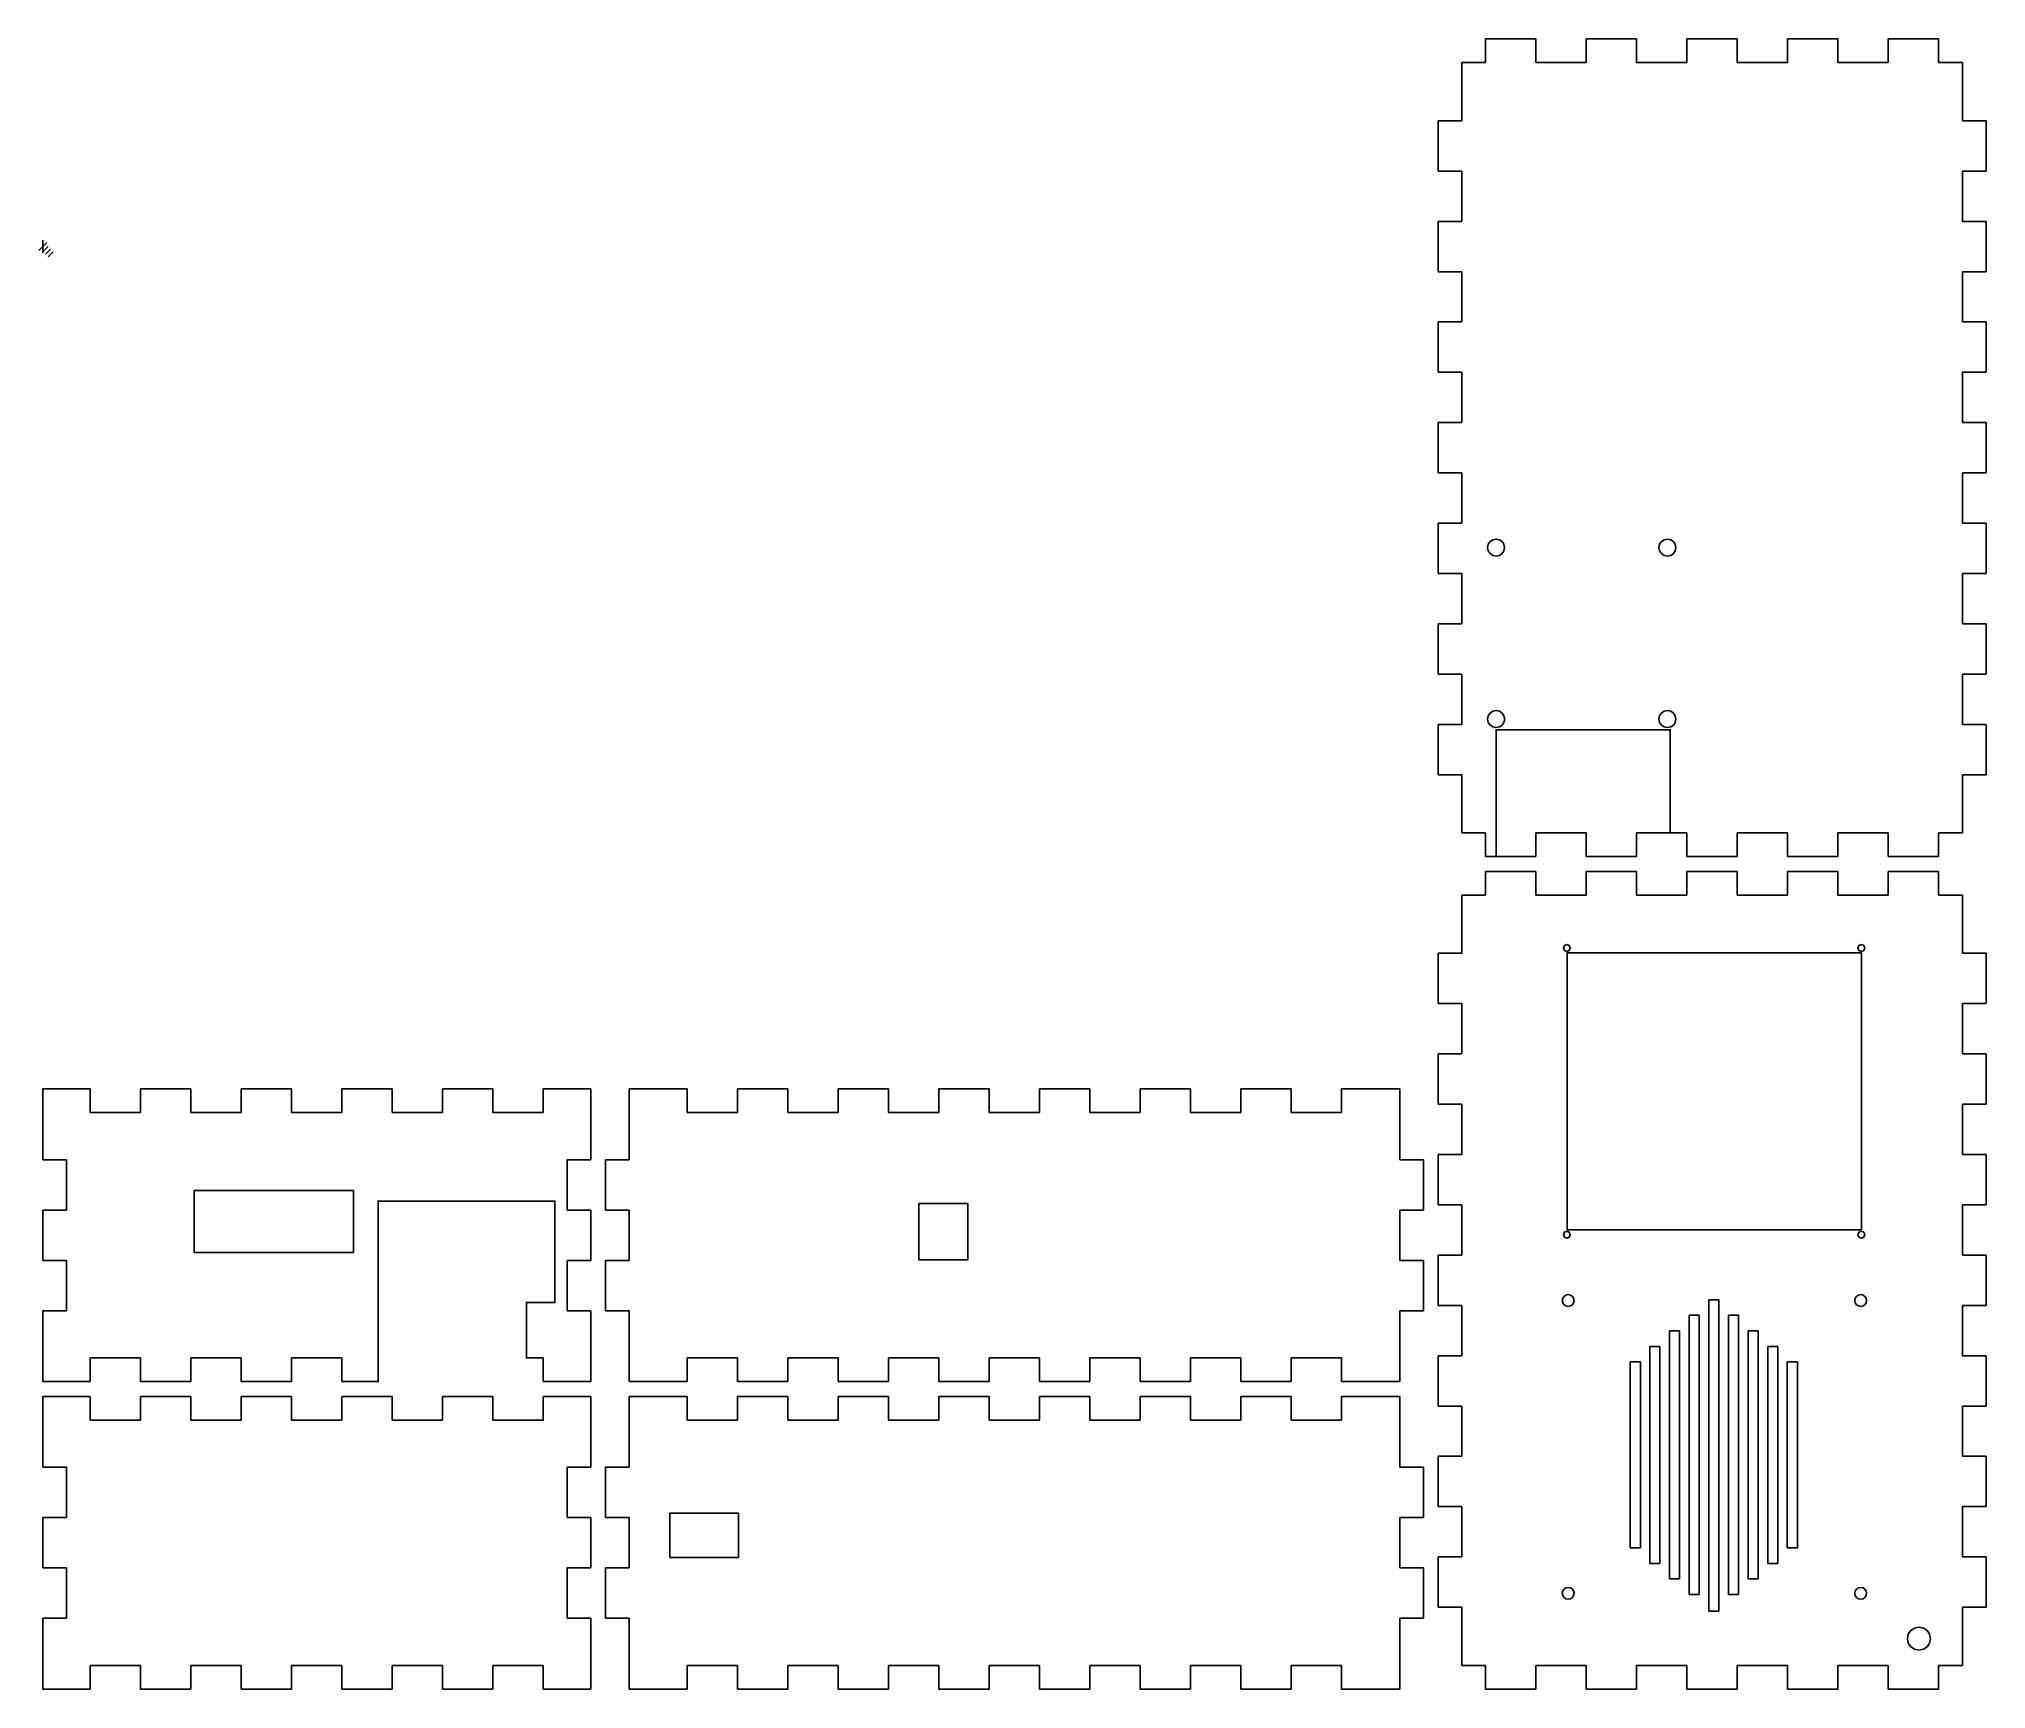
# Model space of a CAD drawing. Extents: x -1 to 396, y 3 to 339.
import ezdxf

# ---------------------------------------------------------------- set-up
doc = ezdxf.new("R2010")
doc.units = 0

msp = doc.modelspace()

# ---------------------------------------------------------------- linework, layer by layer
at = {"layer": 'back_outsideCutPath'}
for p, q in [((0, 125.304683), (0, 110.861626)), ((9.677361, 125.304683), (0, 125.304683)), ((9.677361, 120.478689), (9.677361, 125.304683)), ((30.187862, 125.304683), (19.932546, 125.304683)), ((19.932546, 125.304683), (19.932546, 120.478689)), ((30.187862, 120.478689), (30.187862, 125.304683)), ((50.698336, 125.304683), (40.443099, 125.304683)), ((40.443099, 125.304683), (40.443099, 120.478689)), ((50.698336, 120.478689), (50.698336, 125.304683)), ((71.20881, 125.304683), (60.953573, 125.304683)), ((60.953573, 125.304683), (60.953573, 120.478689)), ((71.20881, 120.478689), (71.20881, 125.304683)), ((91.719284, 125.304683), (81.464047, 125.304683)), ((81.464047, 125.304683), (81.464047, 120.478689)), ((91.719284, 120.478689), (91.719284, 125.304683)), ((111.65138, 125.304683), (101.974522, 125.304683)), ((101.974522, 125.304683), (101.974522, 120.478689)), ((111.65138, 121.116863), (111.65138, 125.304683)), ((19.932546, 120.478689), (9.677361, 120.478689)), ((40.443099, 120.478689), (30.187862, 120.478689)), ((60.953573, 120.478689), (50.698336, 120.478689)), ((81.464047, 120.478689), (71.20881, 120.478689)), ((101.974522, 120.478689), (91.719284, 120.478689)), ((111.65138, 110.861626), (111.65138, 121.116863)), ((0, 110.861626), (4.825994, 110.861626)), ((4.825994, 110.861626), (4.825994, 100.606389)), ((106.825386, 100.606389), (106.825386, 110.861626)), ((106.825386, 110.861626), (111.65138, 110.861626)), ((4.825994, 100.606389), (0, 100.606389)), ((0, 100.606389), (0, 90.351152)), ((104.191992, 102.468953), (68.201031, 102.468953)), ((68.330412, 65.792823), (68.330412, 102.327721)), ((104.32005, 81.62203), (104.32005, 102.59495)), ((111.65138, 100.606389), (106.825386, 100.606389)), ((111.65138, 90.351152), (111.65138, 100.606389)), ((178.472875, 101.988306), (188.47279, 101.988306)), ((178.472875, 90.488471), (178.472875, 101.988306)), ((188.47279, 101.988306), (188.47279, 90.488471)), ((0, 90.351152), (4.825994, 90.351152)), ((4.825994, 90.351152), (4.825994, 80.095915)), ((106.825386, 80.095915), (106.825386, 90.351152)), ((106.825386, 90.351152), (111.65138, 90.351152)), ((188.47279, 90.488471), (178.472875, 90.488471)), ((310.345656, 83.296325), (310.812688, 83.390772)), ((310.812688, 83.390772), (311.279778, 83.296647)), ((369.955598, 83.296325), (370.422629, 83.390772)), ((370.422629, 83.390772), (370.88972, 83.296647)), ((4.825994, 80.095915), (0, 80.095915)), ((0, 80.095915), (0, 69.840678)), ((104.194108, 81.753527), (98.448159, 81.753527)), ((98.566163, 70.593946), (98.566163, 81.61568)), ((111.65138, 80.095915), (106.825386, 80.095915)), ((111.65138, 65.652858), (111.65138, 80.095915)), ((309.613095, 82.190492), (309.707275, 82.657577)), ((309.707493, 81.723452), (309.613095, 82.190492)), ((309.707275, 82.657577), (309.964323, 83.039058)), ((309.964719, 81.342093), (309.707493, 81.723452)), ((309.964323, 83.039058), (310.345656, 83.296325)), ((310.34617, 81.085004), (309.964719, 81.342093)), ((310.813244, 80.990774), (310.34617, 81.085004)), ((311.280292, 81.085117), (310.813244, 80.990774)), ((311.279778, 83.296647), (311.661285, 83.039646)), ((311.661679, 81.342295), (311.280292, 81.085117)), ((311.661285, 83.039646), (311.918596, 82.658349)), ((311.918813, 81.723713), (311.661679, 81.342295)), ((311.918596, 82.658349), (312.013101, 82.191336)), ((312.013101, 82.190772), (311.918813, 81.723713)), ((312.013101, 82.191336), (312.013101, 82.190772)), ((369.223037, 82.190492), (369.317216, 82.657577)), ((369.317435, 81.723452), (369.223037, 82.190492)), ((369.317216, 82.657577), (369.574265, 83.039058)), ((369.57466, 81.342093), (369.317435, 81.723452)), ((369.574265, 83.039058), (369.955598, 83.296325)), ((369.956111, 81.085004), (369.57466, 81.342093)), ((370.423185, 80.990774), (369.956111, 81.085004)), ((370.890233, 81.085117), (370.423185, 80.990774)), ((370.88972, 83.296647), (371.271226, 83.039646)), ((371.271621, 81.342295), (370.890233, 81.085117)), ((371.271226, 83.039646), (371.528537, 82.658349)), ((371.528755, 81.723713), (371.271621, 81.342295)), ((371.528537, 82.658349), (371.623042, 82.191336)), ((371.623042, 82.190772), (371.528755, 81.723713)), ((371.623042, 82.191336), (371.623042, 82.190772)), ((0, 69.840678), (0, 65.652858)), ((9.677361, 65.652858), (9.677361, 70.478852)), ((9.677361, 70.478852), (19.932546, 70.478852)), ((19.932546, 70.478852), (19.932546, 65.652858)), ((30.187862, 65.652858), (30.187862, 70.478852)), ((30.187862, 70.478852), (40.443099, 70.478852)), ((40.443099, 70.478852), (40.443099, 65.652858)), ((50.698336, 65.652858), (50.698336, 70.478852)), ((50.698336, 70.478852), (60.953573, 70.478852)), ((60.953573, 70.478852), (60.953573, 65.652858)), ((98.429374, 70.478852), (101.974522, 70.478852)), ((101.974522, 70.478852), (101.974522, 65.652858)), ((0, 65.652858), (9.677361, 65.652858)), ((19.932546, 65.652858), (30.187862, 65.652858)), ((40.443099, 65.652858), (50.698336, 65.652858)), ((60.953573, 65.652858), (68.456883, 65.652858)), ((101.974522, 65.652858), (111.65138, 65.652858)), ((127.772952, 38.830227), (141.773096, 38.830227)), ((127.772952, 29.829378), (127.772952, 38.830227)), ((141.773096, 38.830227), (141.773096, 29.829378)), ((141.773096, 29.829378), (127.772952, 29.829378)), ((309.613095, 22.520564), (309.707275, 22.98765)), ((309.707491, 22.053522), (309.613095, 22.520564)), ((309.707275, 22.98765), (309.964323, 23.36913)), ((309.964716, 21.672161), (309.707491, 22.053522)), ((309.964323, 23.36913), (310.345656, 23.626397)), ((310.346168, 21.41507), (309.964716, 21.672161)), ((310.345656, 23.626397), (310.812688, 23.720845)), ((310.813244, 21.320839), (310.346168, 21.41507)), ((310.812688, 23.720845), (311.279778, 23.626719)), ((311.280296, 21.415183), (310.813244, 21.320839)), ((311.279778, 23.626719), (311.661284, 23.369719)), ((311.661686, 21.672366), (311.280296, 21.415183)), ((311.661284, 23.369719), (311.918595, 22.988423)), ((311.918819, 22.05379), (311.661686, 21.672366)), ((311.918595, 22.988423), (312.013101, 22.521411)), ((312.013101, 22.520855), (311.918819, 22.05379)), ((312.013101, 22.521411), (312.013101, 22.520855)), ((369.223037, 22.520564), (369.317216, 22.98765)), ((369.317432, 22.053522), (369.223037, 22.520564)), ((369.317216, 22.98765), (369.574265, 23.36913)), ((369.574658, 21.672161), (369.317432, 22.053522)), ((369.574265, 23.36913), (369.955598, 23.626397)), ((369.95611, 21.41507), (369.574658, 21.672161)), ((369.955598, 23.626397), (370.422629, 23.720845)), ((370.423185, 21.320839), (369.95611, 21.41507)), ((370.422629, 23.720845), (370.889719, 23.626719)), ((370.890238, 21.415183), (370.423185, 21.320839)), ((370.889719, 23.626719), (371.271225, 23.369719)), ((371.271627, 21.672366), (370.890238, 21.415183)), ((371.271225, 23.369719), (371.528536, 22.988423)), ((371.52876, 22.05379), (371.271627, 21.672366)), ((371.528536, 22.988423), (371.623042, 22.521411)), ((371.623042, 22.520855), (371.52876, 22.05379)), ((371.623042, 22.521411), (371.623042, 22.520855))]:
    msp.add_line(p, q, dxfattribs=at)
at = {"layer": 'bottom_outsideCutPath'}
for p, q in [((304.236054, 339.303911), (293.980817, 339.303911)), ((293.980817, 339.303911), (293.980817, 334.477917)), ((304.236054, 334.477917), (304.236054, 339.303911)), ((324.746528, 339.303911), (314.491291, 339.303911)), ((314.491291, 339.303911), (314.491291, 334.477917)), ((324.746528, 334.477917), (324.746528, 339.303911)), ((345.257003, 339.303911), (335.001765, 339.303911)), ((335.001765, 339.303911), (335.001765, 334.477917)), ((345.257003, 334.477917), (345.257003, 339.303911)), ((365.767477, 339.303911), (355.51224, 339.303911)), ((355.51224, 339.303911), (355.51224, 334.477917)), ((365.767477, 334.477917), (365.767477, 339.303911)), ((386.277951, 339.303911), (376.022714, 339.303911)), ((376.022714, 339.303911), (376.022714, 334.477917)), ((386.277951, 334.477917), (386.277951, 339.303911)), ((289.128365, 334.477917), (289.128365, 322.637034)), ((293.980817, 334.477917), (289.128365, 334.477917)), ((314.491291, 334.477917), (304.236054, 334.477917)), ((335.001765, 334.477917), (324.746528, 334.477917)), ((355.51224, 334.477917), (345.257003, 334.477917)), ((376.022714, 334.477917), (365.767477, 334.477917)), ((391.130403, 334.477917), (386.277951, 334.477917)), ((391.130403, 332.892271), (391.130403, 334.477917)), ((391.130403, 322.637034), (391.130403, 332.892271)), ((289.128365, 322.637034), (284.302371, 322.637034)), ((284.302371, 322.637034), (284.302371, 312.381797)), ((395.956397, 322.637034), (391.130403, 322.637034)), ((395.956397, 312.381797), (395.956397, 322.637034)), ((284.302371, 312.381797), (289.128365, 312.381797)), ((289.128365, 312.381797), (289.128365, 302.126613)), ((391.130403, 302.126613), (391.130403, 312.381797)), ((391.130403, 312.381797), (395.956397, 312.381797)), ((289.128365, 302.126613), (284.302371, 302.126613)), ((284.302371, 302.126613), (284.302371, 291.871376)), ((395.956397, 302.126613), (391.130403, 302.126613)), ((395.956397, 291.871376), (395.956397, 302.126613)), ((284.302371, 291.871376), (289.128365, 291.871376)), ((289.128365, 291.871376), (289.128365, 281.616192)), ((391.130403, 281.616192), (391.130403, 291.871376)), ((391.130403, 291.871376), (395.956397, 291.871376)), ((289.128365, 281.616192), (284.302371, 281.616192)), ((284.302371, 281.616192), (284.302371, 271.360955)), ((395.956397, 281.616192), (391.130403, 281.616192)), ((395.956397, 271.360955), (395.956397, 281.616192)), ((284.302371, 271.360955), (289.128365, 271.360955)), ((289.128365, 271.360955), (289.128365, 261.105612)), ((391.130403, 261.105612), (391.130403, 271.360955)), ((391.130403, 271.360955), (395.956397, 271.360955)), ((289.128365, 261.105612), (284.302371, 261.105612)), ((284.302371, 261.105612), (284.302371, 250.850375)), ((395.956397, 261.105612), (391.130403, 261.105612)), ((395.956397, 250.850375), (395.956397, 261.105612)), ((284.302371, 250.850375), (289.128365, 250.850375)), ((289.128365, 250.850375), (289.128365, 240.595138)), ((391.130403, 240.595138), (391.130403, 250.850375)), ((391.130403, 250.850375), (395.956397, 250.850375)), ((289.128365, 240.595138), (284.302371, 240.595138)), ((284.302371, 240.595138), (284.302371, 230.339901)), ((395.956397, 240.595138), (391.130403, 240.595138)), ((395.956397, 230.339901), (395.956397, 240.595138)), ((294.395128, 235.635445), (294.53135, 236.311049)), ((294.531667, 234.959903), (294.395128, 235.635445)), ((294.53135, 236.311049), (294.903148, 236.862834)), ((294.903726, 234.408293), (294.531667, 234.959903)), ((294.903148, 236.862834), (295.454713, 237.234957)), ((295.455467, 234.036429), (294.903726, 234.408293)), ((295.454713, 237.234957), (296.130237, 237.371578)), ((296.130237, 237.371578), (296.805854, 237.235431)), ((296.805854, 237.235431), (297.35768, 236.863696)), ((297.358258, 234.408586), (296.806609, 234.036592)), ((297.35768, 236.863696), (297.729865, 236.312174)), ((297.730183, 234.960283), (297.358258, 234.408586)), ((297.729865, 236.312174), (297.866562, 235.636667)), ((297.866562, 235.635852), (297.730183, 234.960283)), ((297.866562, 235.636667), (297.866562, 235.635852)), ((329.300081, 235.635445), (329.436303, 236.311049)), ((329.436621, 234.959903), (329.300081, 235.635445)), ((329.436303, 236.311049), (329.808101, 236.862834)), ((329.808679, 234.408293), (329.436621, 234.959903)), ((329.808101, 236.862834), (330.359666, 237.234957)), ((330.360421, 234.036429), (329.808679, 234.408293)), ((330.359666, 237.234957), (331.03519, 237.371578)), ((331.03519, 237.371578), (331.710808, 237.235431)), ((331.710808, 237.235431), (332.262633, 236.863696)), ((332.263212, 234.408586), (331.711562, 234.036592)), ((332.262633, 236.863696), (332.634819, 236.312174)), ((332.635136, 234.960283), (332.263212, 234.408586)), ((332.634819, 236.312174), (332.771516, 235.636667)), ((332.771516, 235.635852), (332.635136, 234.960283)), ((332.771516, 235.636667), (332.771516, 235.635852)), ((284.302371, 230.339901), (289.128365, 230.339901)), ((289.128365, 230.339901), (289.128365, 220.084664)), ((296.131057, 233.900127), (295.455467, 234.036429)), ((296.806609, 234.036592), (296.131057, 233.900127)), ((331.03601, 233.900127), (330.360421, 234.036429)), ((331.711562, 234.036592), (331.03601, 233.900127)), ((391.130403, 220.084664), (391.130403, 230.339901)), ((391.130403, 230.339901), (395.956397, 230.339901)), ((289.128365, 220.084664), (284.302371, 220.084664)), ((284.302371, 220.084664), (284.302371, 209.829426)), ((395.956397, 220.084664), (391.130403, 220.084664)), ((395.956397, 209.829426), (395.956397, 220.084664)), ((284.302371, 209.829426), (289.128365, 209.829426)), ((289.128365, 209.829426), (289.128365, 199.574189)), ((391.130403, 199.574189), (391.130403, 209.829426)), ((391.130403, 209.829426), (395.956397, 209.829426)), ((295.455057, 202.278717), (296.13058, 202.415337)), ((296.13058, 202.415337), (296.806207, 202.279199)), ((330.359666, 202.27819), (331.03519, 202.414811)), ((331.03519, 202.414811), (331.710807, 202.278665)), ((289.128365, 199.574189), (284.302371, 199.574189)), ((284.302371, 199.574189), (284.302371, 189.319481)), ((294.395472, 200.679204), (294.531694, 201.354809)), ((294.532011, 200.003663), (294.395472, 200.679204)), ((294.531694, 201.354809), (294.903492, 201.906593)), ((294.90407, 199.452052), (294.532011, 200.003663)), ((294.903492, 201.906593), (295.455057, 202.278717)), ((295.455811, 199.080188), (294.90407, 199.452052)), ((296.131401, 198.943887), (295.455811, 199.080188)), ((331.714216, 198.50719), (295.985351, 198.50719)), ((296.116531, 198.455236), (296.116531, 172.747497)), ((296.806961, 199.080344), (296.131401, 198.943887)), ((296.806207, 202.279199), (297.358041, 201.907465)), ((297.358619, 199.452337), (296.806961, 199.080344)), ((297.358041, 201.907465), (297.730233, 201.35594)), ((297.730551, 200.004036), (297.358619, 199.452337)), ((297.730233, 201.35594), (297.866933, 200.680427)), ((297.866933, 200.679612), (297.730551, 200.004036)), ((297.866933, 200.680427), (297.866933, 200.679612)), ((329.300081, 200.678678), (329.436303, 201.354282)), ((329.436622, 200.003137), (329.300081, 200.678678)), ((329.436303, 201.354282), (329.808101, 201.906067)), ((329.80868, 199.451528), (329.436622, 200.003137)), ((329.808101, 201.906067), (330.359666, 202.27819)), ((330.360422, 199.079664), (329.80868, 199.451528)), ((331.03601, 198.943363), (330.360422, 199.079664)), ((331.711562, 199.079828), (331.03601, 198.943363)), ((331.555863, 198.564385), (331.555863, 177.448563)), ((331.710807, 202.278665), (332.262633, 201.90693)), ((332.263212, 199.451822), (331.711562, 199.079828)), ((332.262633, 201.90693), (332.634818, 201.355409)), ((332.635136, 200.003518), (332.263212, 199.451822)), ((332.634818, 201.355409), (332.771516, 200.679903)), ((332.771516, 200.679088), (332.635136, 200.003518)), ((332.771516, 200.679903), (332.771516, 200.679088)), ((395.956397, 199.574189), (391.130403, 199.574189)), ((395.956397, 189.319481), (395.956397, 199.574189)), ((284.302371, 189.319481), (289.128365, 189.319481)), ((289.128365, 189.319481), (289.128365, 179.064244)), ((391.130403, 177.478598), (391.130403, 189.319481)), ((391.130403, 189.319481), (395.956397, 189.319481)), ((289.128365, 179.064244), (289.128365, 177.478598)), ((289.128365, 177.478598), (293.980817, 177.478598)), ((293.980817, 177.478598), (293.980817, 172.652605)), ((304.236054, 172.652605), (304.236054, 177.478598)), ((304.236054, 177.478598), (314.491291, 177.478598)), ((314.491291, 177.478598), (314.491291, 172.652605)), ((324.746528, 172.652605), (324.746528, 177.478598)), ((324.746528, 177.478598), (335.001765, 177.478598)), ((335.001765, 177.478598), (335.001765, 172.652605)), ((345.257003, 172.652605), (345.257003, 177.478598)), ((345.257003, 177.478598), (355.51224, 177.478598)), ((355.51224, 177.478598), (355.51224, 172.652605)), ((365.767477, 172.652605), (365.767477, 177.478598)), ((365.767477, 177.478598), (376.022714, 177.478598)), ((376.022714, 177.478598), (376.022714, 172.652605)), ((386.277951, 172.652605), (386.277951, 177.478598)), ((386.277951, 177.478598), (391.130403, 177.478598)), ((293.980817, 172.652605), (304.236054, 172.652605)), ((314.491291, 172.652605), (324.746528, 172.652605)), ((335.001765, 172.652605), (345.257003, 172.652605)), ((355.51224, 172.652605), (365.767477, 172.652605)), ((376.022714, 172.652605), (386.277951, 172.652605)), ((309.842118, 154.017513), (310.046994, 154.512503)), ((310.047232, 153.522614), (309.842118, 154.017513)), ((310.046994, 154.512503), (310.541861, 154.717677)), ((310.542205, 153.317678), (310.047232, 153.522614)), ((310.541861, 154.717677), (311.036878, 154.512855)), ((311.037116, 153.522738), (310.542205, 153.317678)), ((310.619119, 153.059292), (370.581445, 153.059292)), ((310.619119, 96.596962), (310.619119, 153.059292)), ((311.036878, 154.512855), (311.242106, 154.018005)), ((311.242106, 154.017677), (311.037116, 153.522738)), ((311.242106, 154.018005), (311.242106, 154.017677)), ((369.84904, 154.017513), (370.053916, 154.512503)), ((370.054154, 153.522614), (369.84904, 154.017513)), ((370.053916, 154.512503), (370.548783, 154.717677)), ((370.549126, 153.317678), (370.054154, 153.522614)), ((370.548783, 154.717677), (371.0438, 154.512855)), ((371.044038, 153.522738), (370.549126, 153.317678)), ((370.581445, 153.059292), (370.581445, 96.596962)), ((371.0438, 154.512855), (371.249028, 154.018005)), ((371.249028, 154.017677), (371.044038, 153.522738)), ((371.249028, 154.018005), (371.249028, 154.017677)), ((30.833672, 104.638671), (63.318985, 104.638671)), ((30.833672, 91.960571), (30.833672, 104.638671)), ((63.318985, 104.638671), (63.318985, 91.960571)), ((309.842118, 95.590597), (310.046994, 96.085586)), ((310.047232, 95.095697), (309.842118, 95.590597)), ((310.046994, 96.085586), (310.541861, 96.29076)), ((310.541861, 96.29076), (311.036877, 96.085939)), ((370.581445, 96.596962), (310.619119, 96.596962)), ((311.036877, 96.085939), (311.242106, 95.591091)), ((311.242106, 95.590761), (311.037116, 95.095821)), ((311.242106, 95.591091), (311.242106, 95.590761)), ((369.84904, 95.590597), (370.053916, 96.085586)), ((370.054154, 95.095697), (369.84904, 95.590597)), ((370.053916, 96.085586), (370.548783, 96.29076)), ((370.548783, 96.29076), (371.043799, 96.085939)), ((371.043799, 96.085939), (371.249028, 95.591091)), ((371.249028, 95.590761), (371.044038, 95.095821)), ((371.249028, 95.591091), (371.249028, 95.590761)), ((63.318985, 91.960571), (30.833672, 91.960571)), ((310.542205, 94.890761), (310.047232, 95.095697)), ((311.037116, 95.095821), (310.542205, 94.890761)), ((370.549126, 94.890761), (370.054154, 95.095697)), ((371.044038, 95.095821), (370.549126, 94.890761)), ((339.491448, 82.352649), (341.491445, 82.352649)), ((339.491448, 18.852729), (339.491448, 82.352649)), ((341.491445, 82.352649), (341.491445, 18.852729)), ((331.477599, 76.016254), (333.504543, 76.016254)), ((331.477599, 25.454371), (331.477599, 76.016254)), ((333.504543, 76.016254), (333.504543, 25.454371)), ((335.484418, 79.184434), (337.497736, 79.184434)), ((335.484418, 22.286186), (335.484418, 79.184434)), ((337.497736, 79.184434), (337.497736, 22.286186)), ((343.484402, 79.184434), (345.49772, 79.184434)), ((343.484402, 22.286186), (343.484402, 79.184434)), ((345.49772, 79.184434), (345.49772, 22.286186)), ((347.477568, 76.016254), (349.504512, 76.016254)), ((347.477568, 25.454371), (347.477568, 76.016254)), ((349.504512, 76.016254), (349.504512, 25.454371)), ((327.470305, 72.848558), (329.51186, 72.848558)), ((327.470305, 28.622054), (327.470305, 72.848558)), ((329.51186, 72.848558), (329.51186, 28.622054)), ((351.470284, 72.848558), (353.51184, 72.848558)), ((351.470284, 28.622054), (351.470284, 72.848558)), ((353.51184, 72.848558), (353.51184, 28.622054)), ((323.462401, 69.681476), (325.519776, 69.681476)), ((323.462401, 31.789145), (323.462401, 69.681476)), ((325.519776, 69.681476), (325.519776, 31.789145)), ((355.462339, 69.681476), (357.519714, 69.681476)), ((355.462339, 31.789145), (355.462339, 69.681476)), ((357.519714, 69.681476), (357.519714, 31.789145)), ((325.519776, 31.789145), (323.462401, 31.789145)), ((357.519714, 31.789145), (355.462339, 31.789145)), ((329.51186, 28.622054), (327.470305, 28.622054)), ((353.51184, 28.622054), (351.470284, 28.622054)), ((333.504543, 25.454371), (331.477599, 25.454371)), ((349.504512, 25.454371), (347.477568, 25.454371)), ((337.497736, 22.286186), (335.484418, 22.286186)), ((345.49772, 22.286186), (343.484402, 22.286186)), ((341.491445, 18.852729), (339.491448, 18.852729)), ((379.930076, 13.268149), (380.114504, 14.182849)), ((380.114936, 12.353537), (379.930076, 13.268149)), ((380.114504, 14.182849), (380.617878, 14.929911)), ((380.618664, 11.606713), (380.114936, 12.353537)), ((380.617878, 14.929911), (381.364639, 15.433731)), ((381.364639, 15.433731), (382.279229, 15.618705)), ((382.279229, 15.618705), (383.193949, 15.43438)), ((383.193949, 15.43438), (383.941068, 14.931089)), ((383.941068, 14.931089), (384.444972, 14.184385)), ((384.445404, 12.354049), (383.941853, 11.607106)), ((384.444972, 14.184385), (384.630049, 13.269816)), ((384.630049, 13.268705), (384.445404, 12.354049)), ((384.630049, 13.269816), (384.630049, 13.268705)), ((381.365663, 11.103247), (380.618664, 11.606713)), ((382.28034, 10.918705), (381.365663, 11.103247)), ((383.194973, 11.103463), (382.28034, 10.918705)), ((383.941853, 11.607106), (383.194973, 11.103463))]:
    msp.add_line(p, q, dxfattribs=at)
at = {"layer": 'front_outsideCutPath'}
for p, q in [((0, 62.652751), (0, 48.209695)), ((9.677361, 62.652751), (0, 62.652751)), ((9.677361, 57.826758), (9.677361, 62.652751)), ((30.187862, 62.652751), (19.932546, 62.652751)), ((19.932546, 62.652751), (19.932546, 57.826758)), ((30.187862, 57.826758), (30.187862, 62.652751)), ((50.698336, 62.652751), (40.443099, 62.652751)), ((40.443099, 62.652751), (40.443099, 57.826758)), ((50.698336, 57.826758), (50.698336, 62.652751)), ((71.20881, 62.652751), (60.953573, 62.652751)), ((60.953573, 62.652751), (60.953573, 57.826758)), ((71.20881, 57.826758), (71.20881, 62.652751)), ((91.719284, 62.652751), (81.464047, 62.652751)), ((81.464047, 62.652751), (81.464047, 57.826758)), ((91.719284, 57.826758), (91.719284, 62.652751)), ((111.65138, 62.652751), (101.974522, 62.652751)), ((101.974522, 62.652751), (101.974522, 57.826758)), ((111.65138, 58.464932), (111.65138, 62.652751)), ((19.932546, 57.826758), (9.677361, 57.826758)), ((40.443099, 57.826758), (30.187862, 57.826758)), ((60.953573, 57.826758), (50.698336, 57.826758)), ((81.464047, 57.826758), (71.20881, 57.826758)), ((101.974522, 57.826758), (91.719284, 57.826758)), ((111.65138, 48.209695), (111.65138, 58.464932)), ((0, 48.209695), (4.825994, 48.209695)), ((4.825994, 48.209695), (4.825994, 37.954458)), ((106.825386, 37.954458), (106.825386, 48.209695)), ((106.825386, 48.209695), (111.65138, 48.209695)), ((4.825994, 37.954458), (0, 37.954458)), ((0, 37.954458), (0, 27.699485)), ((111.65138, 37.954458), (106.825386, 37.954458)), ((111.65138, 27.699485), (111.65138, 37.954458)), ((0, 27.699485), (4.825994, 27.699485)), ((4.825994, 27.699485), (4.825994, 17.444248)), ((106.825386, 17.444248), (106.825386, 27.699485)), ((106.825386, 27.699485), (111.65138, 27.699485)), ((4.825994, 17.444248), (0, 17.444248)), ((0, 17.444248), (0, 7.189011)), ((111.65138, 17.444248), (106.825386, 17.444248)), ((111.65138, 3.000662), (111.65138, 17.444248)), ((0, 7.189011), (0, 3.000662)), ((9.677361, 3.000662), (9.677361, 7.826656)), ((9.677361, 7.826656), (19.932546, 7.826656)), ((19.932546, 7.826656), (19.932546, 3.000662)), ((30.187862, 3.000662), (30.187862, 7.826656)), ((30.187862, 7.826656), (40.443099, 7.826656)), ((40.443099, 7.826656), (40.443099, 3.000662)), ((50.698336, 3.000662), (50.698336, 7.826656)), ((50.698336, 7.826656), (60.953573, 7.826656)), ((60.953573, 7.826656), (60.953573, 3.000662)), ((71.20881, 3.000662), (71.20881, 7.826656)), ((71.20881, 7.826656), (81.464047, 7.826656)), ((81.464047, 7.826656), (81.464047, 3.000662)), ((91.719284, 3.000662), (91.719284, 7.826656)), ((91.719284, 7.826656), (101.974522, 7.826656)), ((101.974522, 7.826656), (101.974522, 3.000662)), ((0, 3.000662), (9.677361, 3.000662)), ((19.932546, 3.000662), (30.187862, 3.000662)), ((40.443099, 3.000662), (50.698336, 3.000662)), ((60.953573, 3.000662), (71.20881, 3.000662)), ((81.464047, 3.000662), (91.719284, 3.000662)), ((101.974522, 3.000662), (111.65138, 3.000662))]:
    msp.add_line(p, q, dxfattribs=at)
at = {"layer": 'Layer 1'}
for p, q in [((0.793749, 297.793749), (-0.793749, 296.206251)), ((0, 298.322915), (0, 295.677085)), ((1.058332, 297), (0, 295.941668)), ((1.587498, 296.470834), (0.529166, 295.412502)), ((2.116664, 295.941668), (1.058332, 294.883336))]:
    msp.add_line(p, q, dxfattribs=at)
at = {"layer": 'left_outsideCutPath'}
for p, q in [((119.477216, 62.652751), (119.477216, 48.209695)), ((121.062862, 62.652751), (119.477216, 62.652751)), ((131.318099, 62.652751), (121.062862, 62.652751)), ((131.318099, 57.826758), (131.318099, 62.652751)), ((151.828573, 62.652751), (141.573336, 62.652751)), ((141.573336, 62.652751), (141.573336, 57.826758)), ((151.828573, 57.826758), (151.828573, 62.652751)), ((172.339047, 62.652751), (162.08381, 62.652751)), ((162.08381, 62.652751), (162.08381, 57.826758)), ((172.339047, 57.826758), (172.339047, 62.652751)), ((192.849522, 62.652751), (182.594285, 62.652751)), ((182.594285, 62.652751), (182.594285, 57.826758)), ((192.849522, 57.826758), (192.849522, 62.652751)), ((213.359996, 62.652751), (203.104759, 62.652751)), ((203.104759, 62.652751), (203.104759, 57.826758)), ((213.359996, 57.826758), (213.359996, 62.652751)), ((233.87047, 62.652751), (223.615233, 62.652751)), ((223.615233, 62.652751), (223.615233, 57.826758)), ((233.87047, 57.826758), (233.87047, 62.652751)), ((254.380944, 62.652751), (244.125707, 62.652751)), ((244.125707, 62.652751), (244.125707, 57.826758)), ((254.380944, 57.826758), (254.380944, 62.652751)), ((276.478652, 62.652751), (264.635917, 62.652751)), ((264.635917, 62.652751), (264.635917, 57.826758)), ((276.478652, 58.464932), (276.478652, 62.652751)), ((141.573336, 57.826758), (131.318099, 57.826758)), ((162.08381, 57.826758), (151.828573, 57.826758)), ((182.594285, 57.826758), (172.339047, 57.826758)), ((203.104759, 57.826758), (192.849522, 57.826758)), ((223.615233, 57.826758), (213.359996, 57.826758)), ((244.125707, 57.826758), (233.87047, 57.826758)), ((264.635917, 57.826758), (254.380944, 57.826758)), ((276.478652, 48.209695), (276.478652, 58.464932)), ((119.477216, 48.209695), (114.651222, 48.209695)), ((114.651222, 48.209695), (114.651222, 37.954458)), ((281.304646, 48.209695), (276.478652, 48.209695)), ((281.304646, 37.954458), (281.304646, 48.209695)), ((114.651222, 37.954458), (119.477216, 37.954458)), ((119.477216, 37.954458), (119.477216, 27.699485)), ((276.478652, 27.699485), (276.478652, 37.954458)), ((276.478652, 37.954458), (281.304646, 37.954458)), ((119.477216, 27.699485), (114.651222, 27.699485)), ((114.651222, 27.699485), (114.651222, 17.444248)), ((281.304646, 27.699485), (276.478652, 27.699485)), ((281.304646, 17.444248), (281.304646, 27.699485)), ((114.651222, 17.444248), (119.477216, 17.444248)), ((119.477216, 17.444248), (119.477216, 7.189011)), ((276.478652, 3.000662), (276.478652, 17.444248)), ((276.478652, 17.444248), (281.304646, 17.444248)), ((119.477216, 7.189011), (119.477216, 3.000662)), ((131.318099, 3.000662), (131.318099, 7.826656)), ((131.318099, 7.826656), (141.573336, 7.826656)), ((141.573336, 7.826656), (141.573336, 3.000662)), ((151.828573, 3.000662), (151.828573, 7.826656)), ((151.828573, 7.826656), (162.08381, 7.826656)), ((162.08381, 7.826656), (162.08381, 3.000662)), ((172.339047, 3.000662), (172.339047, 7.826656)), ((172.339047, 7.826656), (182.594285, 7.826656)), ((182.594285, 7.826656), (182.594285, 3.000662)), ((192.849522, 3.000662), (192.849522, 7.826656)), ((192.849522, 7.826656), (203.104759, 7.826656)), ((203.104759, 7.826656), (203.104759, 3.000662)), ((213.359996, 3.000662), (213.359996, 7.826656)), ((213.359996, 7.826656), (223.615233, 7.826656)), ((223.615233, 7.826656), (223.615233, 3.000662)), ((233.87047, 3.000662), (233.87047, 7.826656)), ((233.87047, 7.826656), (244.125707, 7.826656)), ((244.125707, 7.826656), (244.125707, 3.000662)), ((254.380944, 3.000662), (254.380944, 7.826656)), ((254.380944, 7.826656), (264.635917, 7.826656)), ((264.635917, 7.826656), (264.635917, 3.000662)), ((119.477216, 3.000662), (131.318099, 3.000662)), ((141.573336, 3.000662), (151.828573, 3.000662)), ((162.08381, 3.000662), (172.339047, 3.000662)), ((182.594285, 3.000662), (192.849522, 3.000662)), ((203.104759, 3.000662), (213.359996, 3.000662)), ((223.615233, 3.000662), (233.87047, 3.000662)), ((244.125707, 3.000662), (254.380944, 3.000662)), ((264.635917, 3.000662), (274.891154, 3.000662)), ((274.891154, 3.000662), (276.478652, 3.000662))]:
    msp.add_line(p, q, dxfattribs=at)
at = {"layer": 'right_outsideCutPath'}
for p, q in [((119.477216, 125.304683), (119.477216, 110.861626)), ((121.062862, 125.304683), (119.477216, 125.304683)), ((131.318099, 125.304683), (121.062862, 125.304683)), ((131.318099, 120.478689), (131.318099, 125.304683)), ((151.828573, 125.304683), (141.573336, 125.304683)), ((141.573336, 125.304683), (141.573336, 120.478689)), ((151.828573, 120.478689), (151.828573, 125.304683)), ((172.339047, 125.304683), (162.08381, 125.304683)), ((162.08381, 125.304683), (162.08381, 120.478689)), ((172.339047, 120.478689), (172.339047, 125.304683)), ((192.849522, 125.304683), (182.594285, 125.304683)), ((182.594285, 125.304683), (182.594285, 120.478689)), ((192.849522, 120.478689), (192.849522, 125.304683)), ((213.359996, 125.304683), (203.104759, 125.304683)), ((203.104759, 125.304683), (203.104759, 120.478689)), ((213.359996, 120.478689), (213.359996, 125.304683)), ((233.87047, 125.304683), (223.615233, 125.304683)), ((223.615233, 125.304683), (223.615233, 120.478689)), ((233.87047, 120.478689), (233.87047, 125.304683)), ((254.380944, 125.304683), (244.125707, 125.304683)), ((244.125707, 125.304683), (244.125707, 120.478689)), ((254.380944, 120.478689), (254.380944, 125.304683)), ((276.478652, 125.304683), (264.635917, 125.304683)), ((264.635917, 125.304683), (264.635917, 120.478689)), ((276.478652, 121.116863), (276.478652, 125.304683)), ((141.573336, 120.478689), (131.318099, 120.478689)), ((162.08381, 120.478689), (151.828573, 120.478689)), ((182.594285, 120.478689), (172.339047, 120.478689)), ((203.104759, 120.478689), (192.849522, 120.478689)), ((223.615233, 120.478689), (213.359996, 120.478689)), ((244.125707, 120.478689), (233.87047, 120.478689)), ((264.635917, 120.478689), (254.380944, 120.478689)), ((276.478652, 110.861626), (276.478652, 121.116863)), ((119.477216, 110.861626), (114.651222, 110.861626)), ((114.651222, 110.861626), (114.651222, 100.606389)), ((281.304646, 110.861626), (276.478652, 110.861626)), ((281.304646, 100.606389), (281.304646, 110.861626)), ((114.651222, 100.606389), (119.477216, 100.606389)), ((119.477216, 100.606389), (119.477216, 90.351152)), ((276.478652, 90.351152), (276.478652, 100.606389)), ((276.478652, 100.606389), (281.304646, 100.606389)), ((119.477216, 90.351152), (114.651222, 90.351152)), ((114.651222, 90.351152), (114.651222, 80.095915)), ((281.304646, 90.351152), (276.478652, 90.351152)), ((281.304646, 80.095915), (281.304646, 90.351152)), ((114.651222, 80.095915), (119.477216, 80.095915)), ((119.477216, 80.095915), (119.477216, 69.840678)), ((276.478652, 65.652858), (276.478652, 80.095915)), ((276.478652, 80.095915), (281.304646, 80.095915)), ((119.477216, 69.840678), (119.477216, 65.652858)), ((131.318099, 65.652858), (131.318099, 70.478852)), ((131.318099, 70.478852), (141.573336, 70.478852)), ((141.573336, 70.478852), (141.573336, 65.652858)), ((151.828573, 65.652858), (151.828573, 70.478852)), ((151.828573, 70.478852), (162.08381, 70.478852)), ((162.08381, 70.478852), (162.08381, 65.652858)), ((172.339047, 65.652858), (172.339047, 70.478852)), ((172.339047, 70.478852), (182.594285, 70.478852)), ((182.594285, 70.478852), (182.594285, 65.652858)), ((192.849522, 65.652858), (192.849522, 70.478852)), ((192.849522, 70.478852), (203.104759, 70.478852)), ((203.104759, 70.478852), (203.104759, 65.652858)), ((213.359996, 65.652858), (213.359996, 70.478852)), ((213.359996, 70.478852), (223.615233, 70.478852)), ((223.615233, 70.478852), (223.615233, 65.652858)), ((233.87047, 65.652858), (233.87047, 70.478852)), ((233.87047, 70.478852), (244.125707, 70.478852)), ((244.125707, 70.478852), (244.125707, 65.652858)), ((254.380944, 65.652858), (254.380944, 70.478852)), ((254.380944, 70.478852), (264.635917, 70.478852)), ((264.635917, 70.478852), (264.635917, 65.652858)), ((119.477216, 65.652858), (131.318099, 65.652858)), ((141.573336, 65.652858), (151.828573, 65.652858)), ((162.08381, 65.652858), (172.339047, 65.652858)), ((182.594285, 65.652858), (192.849522, 65.652858)), ((203.104759, 65.652858), (213.359996, 65.652858)), ((223.615233, 65.652858), (233.87047, 65.652858)), ((244.125707, 65.652858), (254.380944, 65.652858)), ((264.635917, 65.652858), (274.891154, 65.652858)), ((274.891154, 65.652858), (276.478652, 65.652858))]:
    msp.add_line(p, q, dxfattribs=at)
at = {"layer": 'top_outsideCutPath'}
for p, q in [((304.236054, 169.652763), (293.980817, 169.652763)), ((293.980817, 169.652763), (293.980817, 164.826769)), ((304.236054, 164.826769), (304.236054, 169.652763)), ((324.746528, 169.652763), (314.491291, 169.652763)), ((314.491291, 169.652763), (314.491291, 164.826769)), ((324.746528, 164.826769), (324.746528, 169.652763)), ((345.257003, 169.652763), (335.001765, 169.652763)), ((335.001765, 169.652763), (335.001765, 164.826769)), ((345.257003, 164.826769), (345.257003, 169.652763)), ((365.767477, 169.652763), (355.51224, 169.652763)), ((355.51224, 169.652763), (355.51224, 164.826769)), ((365.767477, 164.826769), (365.767477, 169.652763)), ((386.277951, 169.652763), (376.022714, 169.652763)), ((376.022714, 169.652763), (376.022714, 164.826769)), ((386.277951, 164.826769), (386.277951, 169.652763)), ((289.128365, 164.826769), (289.128365, 152.985886)), ((293.980817, 164.826769), (289.128365, 164.826769)), ((314.491291, 164.826769), (304.236054, 164.826769)), ((335.001765, 164.826769), (324.746528, 164.826769)), ((355.51224, 164.826769), (345.257003, 164.826769)), ((376.022714, 164.826769), (365.767477, 164.826769)), ((391.130403, 164.826769), (386.277951, 164.826769)), ((391.130403, 163.241123), (391.130403, 164.826769)), ((391.130403, 152.985886), (391.130403, 163.241123)), ((289.128365, 152.985886), (284.302371, 152.985886)), ((284.302371, 152.985886), (284.302371, 142.730649)), ((395.956397, 152.985886), (391.130403, 152.985886)), ((395.956397, 142.730649), (395.956397, 152.985886)), ((284.302371, 142.730649), (289.128365, 142.730649)), ((289.128365, 142.730649), (289.128365, 132.475411)), ((391.130403, 132.475411), (391.130403, 142.730649)), ((391.130403, 142.730649), (395.956397, 142.730649)), ((289.128365, 132.475411), (284.302371, 132.475411)), ((284.302371, 132.475411), (284.302371, 122.220174)), ((395.956397, 132.475411), (391.130403, 132.475411)), ((395.956397, 122.220174), (395.956397, 132.475411)), ((284.302371, 122.220174), (289.128365, 122.220174)), ((289.128365, 122.220174), (289.128365, 111.964937)), ((391.130403, 111.964937), (391.130403, 122.220174)), ((391.130403, 122.220174), (395.956397, 122.220174)), ((289.128365, 111.964937), (284.302371, 111.964937)), ((284.302371, 111.964937), (284.302371, 101.7097)), ((395.956397, 111.964937), (391.130403, 111.964937)), ((395.956397, 101.7097), (395.956397, 111.964937)), ((284.302371, 101.7097), (289.128365, 101.7097)), ((289.128365, 101.7097), (289.128365, 91.454463)), ((391.130403, 91.454463), (391.130403, 101.7097)), ((391.130403, 101.7097), (395.956397, 101.7097)), ((289.128365, 91.454463), (284.302371, 91.454463)), ((284.302371, 91.454463), (284.302371, 81.199226)), ((395.956397, 91.454463), (391.130403, 91.454463)), ((395.956397, 81.199226), (395.956397, 91.454463)), ((284.302371, 81.199226), (289.128365, 81.199226)), ((289.128365, 81.199226), (289.128365, 70.943989)), ((391.130403, 70.943989), (391.130403, 81.199226)), ((391.130403, 81.199226), (395.956397, 81.199226)), ((289.128365, 70.943989), (284.302371, 70.943989)), ((284.302371, 70.943989), (284.302371, 60.688752)), ((395.956397, 70.943989), (391.130403, 70.943989)), ((395.956397, 60.688752), (395.956397, 70.943989)), ((284.302371, 60.688752), (289.128365, 60.688752)), ((289.128365, 60.688752), (289.128365, 50.433515)), ((391.130403, 50.433515), (391.130403, 60.688752)), ((391.130403, 60.688752), (395.956397, 60.688752)), ((289.128365, 50.433515), (284.302371, 50.433515)), ((284.302371, 50.433515), (284.302371, 40.178278)), ((395.956397, 50.433515), (391.130403, 50.433515)), ((395.956397, 40.178278), (395.956397, 50.433515)), ((284.302371, 40.178278), (289.128365, 40.178278)), ((289.128365, 40.178278), (289.128365, 29.921982)), ((391.130403, 29.921982), (391.130403, 40.178278)), ((391.130403, 40.178278), (395.956397, 40.178278)), ((289.128365, 29.921982), (284.302371, 29.921982)), ((284.302371, 29.921982), (284.302371, 19.666745)), ((395.956397, 29.921982), (391.130403, 29.921982)), ((395.956397, 19.666745), (395.956397, 29.921982)), ((284.302371, 19.666745), (289.128365, 19.666745)), ((289.128365, 19.666745), (289.128365, 9.411508)), ((391.130403, 7.826656), (391.130403, 19.666745)), ((391.130403, 19.666745), (395.956397, 19.666745)), ((289.128365, 9.411508), (289.128365, 7.826656)), ((289.128365, 7.826656), (293.980817, 7.826656)), ((293.980817, 7.826656), (293.980817, 3.000662)), ((304.236054, 3.000662), (304.236054, 7.826656)), ((304.236054, 7.826656), (314.491291, 7.826656)), ((314.491291, 7.826656), (314.491291, 3.000662)), ((324.746528, 3.000662), (324.746528, 7.826656)), ((324.746528, 7.826656), (335.001765, 7.826656)), ((335.001765, 7.826656), (335.001765, 3.000662)), ((345.257003, 3.000662), (345.257003, 7.826656)), ((345.257003, 7.826656), (355.51224, 7.826656)), ((355.51224, 7.826656), (355.51224, 3.000662)), ((365.767477, 3.000662), (365.767477, 7.826656)), ((365.767477, 7.826656), (376.022714, 7.826656)), ((376.022714, 7.826656), (376.022714, 3.000662)), ((386.277951, 3.000662), (386.277951, 7.826656)), ((386.277951, 7.826656), (391.130403, 7.826656)), ((293.980817, 3.000662), (304.236054, 3.000662)), ((314.491291, 3.000662), (324.746528, 3.000662)), ((335.001765, 3.000662), (345.257003, 3.000662)), ((355.51224, 3.000662), (365.767477, 3.000662)), ((376.022714, 3.000662), (386.277951, 3.000662))]:
    msp.add_line(p, q, dxfattribs=at)

doc.saveas('drawing.dxf')
